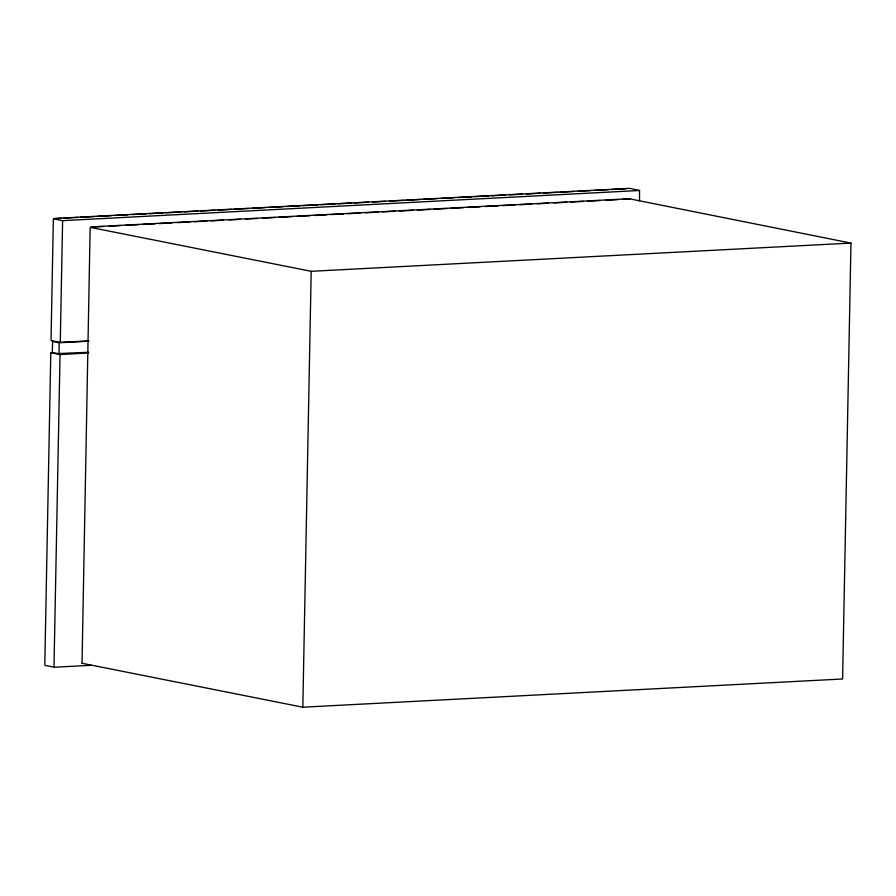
<?xml version="1.0" encoding="UTF-8"?>
<svg xmlns="http://www.w3.org/2000/svg" width="896" height="896" viewBox="0 0 896 896"><rect width="100%" height="100%" fill="white"/><g stroke="black" fill="none" stroke-linecap="round" stroke-linejoin="round"><path stroke-width="1.34" d="M639.509 200.782L639.52 190.49L630.885 188.608M639.52 190.49L62.608 220.651L60.278 342.294L88.805 340.962M88.794 341.163L59.203 342.765L58.979 353.517L88.581 352.296M88.57 352.957L60.043 354.558L54.006 666.512L54.611 667.206L90.955 665.314M850.965 243.085L311.192 271.309L302.826 707.202L842.598 678.978L850.965 243.085L630.75 199.058L622.44 199.36M60.973 218.31L53.984 218.68L53.346 219.442L51.038 339.898L51.408 340.693L60.278 342.294M103.533 226.498L90.989 227.158L90.138 228.166L82.029 663.275L302.826 707.202M52.64 341.342L52.237 352.43L59.002 353.774M51.408 352.587L50.781 353.338L44.8 664.686L45.17 665.493L54.04 667.094M53.547 218.848L62.608 220.651M90.406 227.382L311.192 271.309M52.45 341.421L59.203 342.765M50.971 352.755L60.043 354.558M54.376 218.456L630.28 188.339M63.762 218.165L77.739 217.437M80.539 217.291L94.517 216.563M97.317 216.418L111.294 215.678M115.483 215.466L128.061 214.805M132.261 214.581L146.238 213.853M149.038 213.707L163.016 212.979M165.805 212.834L181.182 212.027M183.982 211.882L197.96 211.154M200.749 211.008L214.726 210.269M217.526 210.123L231.504 209.395M234.304 209.25L248.282 208.522M252.47 208.298L265.048 207.637M269.248 207.424L283.226 206.696M286.014 206.55L300.003 205.811M302.792 205.666L318.17 204.859M320.97 204.714L334.947 203.986M337.736 203.84L351.714 203.112M354.514 202.966L368.491 202.227M372.68 202.014L385.269 201.354M389.458 201.141L403.435 200.402M406.235 200.256L420.213 199.528M423.002 199.382L436.979 198.654M441.179 198.43L453.757 197.77M457.957 197.557L471.934 196.829M474.723 196.672L488.701 195.944M491.501 195.798L505.478 195.07M509.667 194.846L522.256 194.197M526.445 193.973L540.422 193.245M543.222 193.099L557.2 192.36M559.989 192.214L573.966 191.486M578.166 191.274L590.744 190.613M594.933 190.389L608.922 189.661M611.71 189.515L625.688 188.787M91.515 226.856L629.944 198.699M109.122 226.206L120.277 225.624M125.854 225.333L138.41 224.672M142.598 224.459L155.154 223.798M159.331 223.574L171.886 222.925M177.464 222.634L190.019 221.973M194.208 221.76L206.763 221.099M210.941 220.875L223.496 220.226M229.074 219.934L240.24 219.352M245.818 219.061L256.973 218.478M262.55 218.187L275.106 217.526M279.294 217.302L291.85 216.653M297.427 216.362L309.982 215.701M314.171 215.488L326.726 214.827M330.904 214.603L343.459 213.954M347.648 213.73L360.203 213.08M365.781 212.789L378.336 212.128M382.514 211.904L395.069 211.254M399.258 211.03L413.202 210.302M417.39 210.09L429.946 209.429M434.123 209.205L446.678 208.555M450.867 208.331L463.422 207.682M467.6 207.458L480.155 206.808M485.744 206.506L498.288 205.856M502.477 205.632L515.032 204.982M519.221 204.758L531.765 204.109M537.354 203.818L548.509 203.224M554.086 202.933L566.642 202.283M570.83 202.059L583.386 201.41M587.563 201.186L600.118 200.525M605.696 200.234L618.251 199.584M82.029 663.275L82.611 663.398"/></g></svg>
